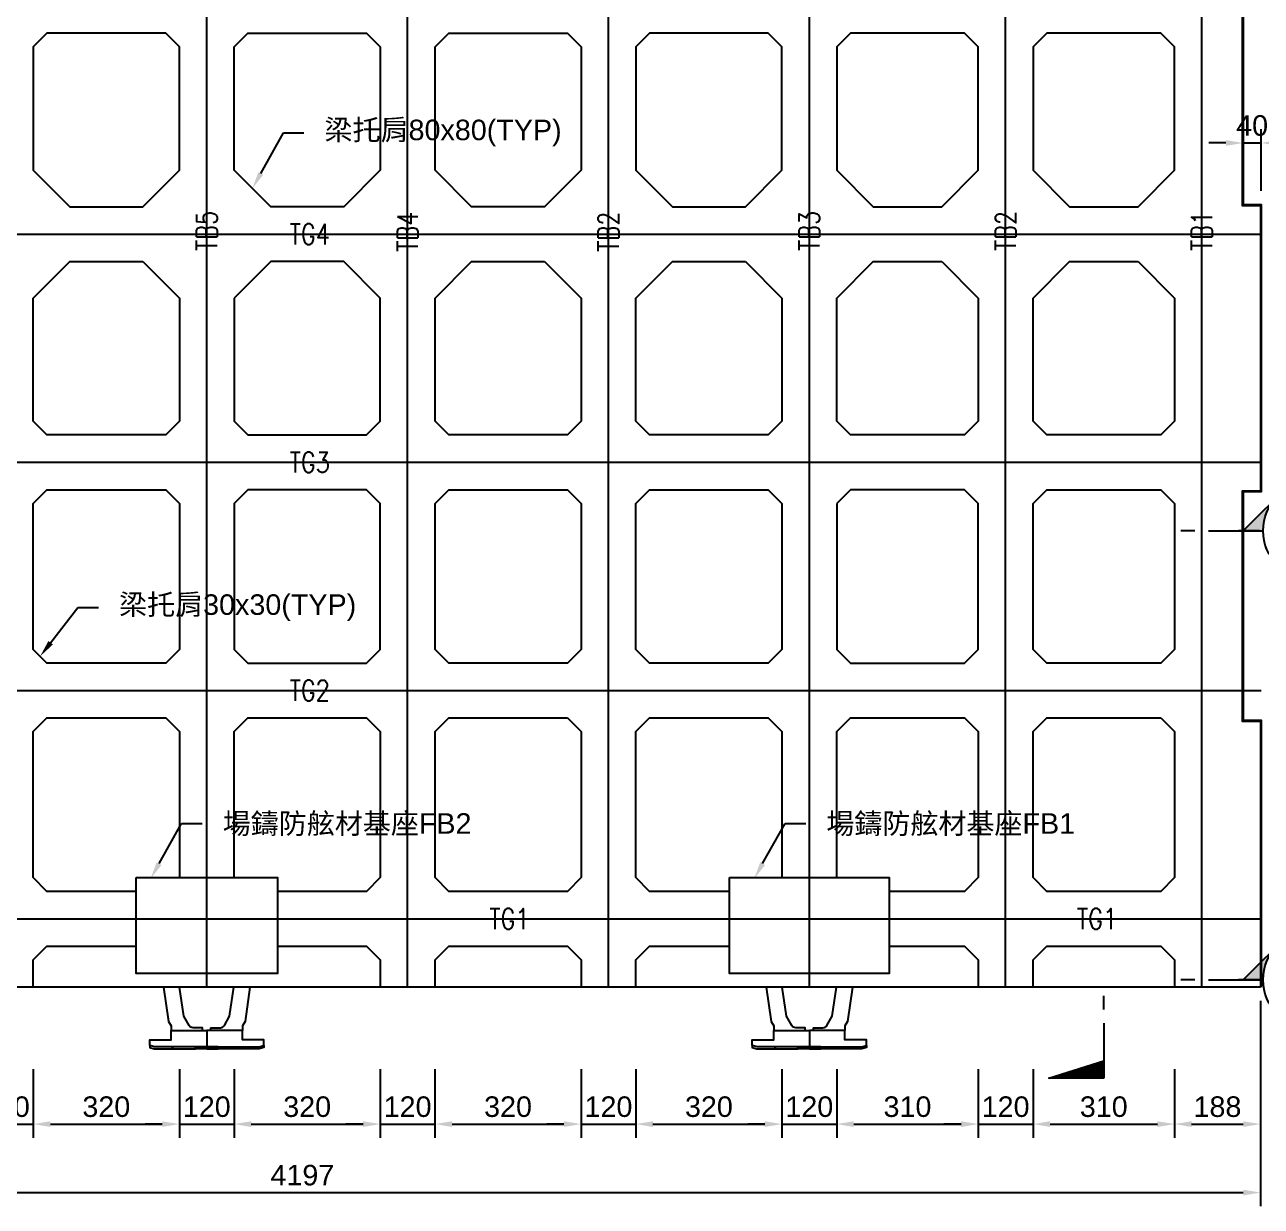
# Model space of a CAD drawing. Header units: millimetres. Extents: x 4668 to 40173, y -3560 to 14620.
# Drawn here: x 13183 to 15892, y 9608 to 12197 of the extents above; entities that cross this region are included whole.
import ezdxf
from ezdxf import colors
from ezdxf.entities.mleader import LeaderData, LeaderLine
from ezdxf.enums import TextEntityAlignment as Align
from ezdxf.math import Vec2, Vec3

# ---------------------------------------------------------------- set-up
doc = ezdxf.new("R2010")
doc.units = ezdxf.units.MM
doc.linetypes.add('CENTER', pattern=[50.8, 31.75, -6.35, 6.35, -6.35])
doc.linetypes.add('DASHED', pattern=[19.05, 12.7, -6.35])
doc.layers.get('0').transparency = 0.5
for name, color, linetype in [('DIM_03', 1, 'Continuous'), ('HB_DIM', 1, 'Continuous'), ('場鑄梁', 4, 'Continuous'), ('場鑄梁_TXT', 2, 'Continuous'), ('場鑄梁_虛線', 4, 'Continuous'), ('底圖', 7, 'Continuous'), ('防舷材', 7, 'Continuous')]:
    doc.layers.add(name, color=color, linetype=linetype)
doc.layers.add('HB_0', color=7, linetype='Continuous', transparency=0.5)
doc.styles.get("Standard").update_dxf_attribs({"font": 'arial.ttf'})
doc.styles.add('結構平面-V3$0$STANDARD', font='ROMANS', dxfattribs={"width": 0.8, "bigfont": 'LCHINA.shx'})
doc.dimstyles.new('150cm', dxfattribs={"dimscale": 15, "dimtxt": 3, "dimasz": 2.5, "dimexe": 2, "dimexo": 2, "dimgap": 1, "dimtad": 1, "dimdsep": 46, "dimtxsty": 'Standard', "dimcen": 0, "dimclrt": 2, "dimadec": 0, "dimazin": 0, "dimtfac": 1, "dimtix": 1, "dimtmove": 2, "dimatfit": 3, "dimfxl": 1, "dimtolj": 1, "dimtzin": 0, "dimarcsym": 0})

# ---------------------------------------------------------------- blocks, each defined once
blk = doc.blocks.new('*D607')
at = {"layer": 'Defpoints', "color": 0}
for p in [(15889.8, 10088.2), (15701.8, 9938.2), (15889.8, 9788.2)]:
    blk.add_point(p, dxfattribs=at)
at = {"layer": 'HB_DIM', "color": 0, "lineweight": -2}
for p, q in [((15889.8, 10058.2), (15889.8, 9758.2)), ((15701.8, 9908.2), (15701.8, 9758.2)), ((15739.3, 9788.2), (15852.3, 9788.2))]:
    blk.add_line(p, q, dxfattribs=at)
at = {"layer": 'HB_DIM', "color": 0}
for points in [[(15739.3, 9794.4), (15739.3, 9781.9), (15701.8, 9788.2)], [(15852.3, 9781.9), (15852.3, 9794.4), (15889.8, 9788.2)]]:
    blk.add_solid(points, dxfattribs=at)
at = {"layer": 'HB_DIM', "color": 2, "insert": (15795.8, 9826.1), "char_height": 45, "attachment_point": 5}
blk.add_mtext('\\A1;188', dxfattribs=at)
blk = doc.blocks.new('*D608')
at = {"layer": 'Defpoints', "color": 0}
for p in [(11692.8, 10088.2), (15889.8, 10088.2), (15889.8, 9638.2)]:
    blk.add_point(p, dxfattribs=at)
at = {"layer": 'HB_DIM', "color": 0, "lineweight": -2}
for p, q in [((11692.8, 10058.2), (11692.8, 9608.2)), ((15889.8, 10058.2), (15889.8, 9608.2)), ((11730.3, 9638.2), (15852.3, 9638.2))]:
    blk.add_line(p, q, dxfattribs=at)
at = {"layer": 'HB_DIM', "color": 0}
for points in [[(11730.3, 9644.4), (11730.3, 9631.9), (11692.8, 9638.2)], [(15852.3, 9631.9), (15852.3, 9644.4), (15889.8, 9638.2)]]:
    blk.add_solid(points, dxfattribs=at)
at = {"layer": 'HB_DIM', "color": 2, "insert": (13791.3, 9676.1), "char_height": 45, "attachment_point": 5}
blk.add_mtext('\\A1;4197', dxfattribs=at)
blk = doc.blocks.new('*D611')
at = {"layer": 'Defpoints', "color": 0}
for p in [(13081.8, 9938.2), (13201.8, 9938.2), (13201.8, 9788.2)]:
    blk.add_point(p, dxfattribs=at)
at = {"layer": 'HB_DIM', "color": 0, "lineweight": -2}
for p, q in [((13081.8, 9908.2), (13081.8, 9758.2)), ((13201.8, 9908.2), (13201.8, 9758.2)), ((13044.3, 9788.2), (13006.8, 9788.2)), ((13081.8, 9788.2), (13201.8, 9788.2)), ((13239.3, 9788.2), (13276.8, 9788.2))]:
    blk.add_line(p, q, dxfattribs=at)
at = {"layer": 'HB_DIM', "color": 0}
for points in [[(13044.3, 9781.9), (13044.3, 9794.4), (13081.8, 9788.2)], [(13239.3, 9794.4), (13239.3, 9781.9), (13201.8, 9788.2)]]:
    blk.add_solid(points, dxfattribs=at)
at = {"layer": 'HB_DIM', "color": 2, "insert": (13141.8, 9826.1), "char_height": 45, "attachment_point": 5}
blk.add_mtext('\\A1;120', dxfattribs=at)
blk = doc.blocks.new('*D612')
at = {"layer": 'Defpoints', "color": 0}
for p in [(13201.8, 9938.2), (13521.8, 9938.2), (13521.8, 9788.2)]:
    blk.add_point(p, dxfattribs=at)
at = {"layer": 'HB_DIM', "color": 0, "lineweight": -2}
for p, q in [((13201.8, 9908.2), (13201.8, 9758.2)), ((13521.8, 9908.2), (13521.8, 9758.2)), ((13239.3, 9788.2), (13484.3, 9788.2))]:
    blk.add_line(p, q, dxfattribs=at)
at = {"layer": 'HB_DIM', "color": 0}
for points in [[(13239.3, 9794.4), (13239.3, 9781.9), (13201.8, 9788.2)], [(13484.3, 9781.9), (13484.3, 9794.4), (13521.8, 9788.2)]]:
    blk.add_solid(points, dxfattribs=at)
at = {"layer": 'HB_DIM', "color": 2, "insert": (13361.8, 9826.1), "char_height": 45, "attachment_point": 5}
blk.add_mtext('\\A1;320', dxfattribs=at)
blk = doc.blocks.new('*D613')
at = {"layer": 'Defpoints', "color": 0}
for p in [(13521.8, 9938.2), (13641.8, 9938.2), (13641.8, 9788.2)]:
    blk.add_point(p, dxfattribs=at)
at = {"layer": 'HB_DIM', "color": 0, "lineweight": -2}
for p, q in [((13521.8, 9908.2), (13521.8, 9758.2)), ((13641.8, 9908.2), (13641.8, 9758.2)), ((13484.3, 9788.2), (13446.8, 9788.2)), ((13521.8, 9788.2), (13641.8, 9788.2)), ((13679.3, 9788.2), (13716.8, 9788.2))]:
    blk.add_line(p, q, dxfattribs=at)
at = {"layer": 'HB_DIM', "color": 0}
for points in [[(13484.3, 9781.9), (13484.3, 9794.4), (13521.8, 9788.2)], [(13679.3, 9794.4), (13679.3, 9781.9), (13641.8, 9788.2)]]:
    blk.add_solid(points, dxfattribs=at)
at = {"layer": 'HB_DIM', "color": 2, "insert": (13581.8, 9826.1), "char_height": 45, "attachment_point": 5}
blk.add_mtext('\\A1;120', dxfattribs=at)
blk = doc.blocks.new('*D614')
at = {"layer": 'Defpoints', "color": 0}
for p in [(13641.8, 9938.2), (13961.8, 9938.2), (13961.8, 9788.2)]:
    blk.add_point(p, dxfattribs=at)
at = {"layer": 'HB_DIM', "color": 0, "lineweight": -2}
for p, q in [((13641.8, 9908.2), (13641.8, 9758.2)), ((13961.8, 9908.2), (13961.8, 9758.2)), ((13679.3, 9788.2), (13924.3, 9788.2))]:
    blk.add_line(p, q, dxfattribs=at)
at = {"layer": 'HB_DIM', "color": 0}
for points in [[(13679.3, 9794.4), (13679.3, 9781.9), (13641.8, 9788.2)], [(13924.3, 9781.9), (13924.3, 9794.4), (13961.8, 9788.2)]]:
    blk.add_solid(points, dxfattribs=at)
at = {"layer": 'HB_DIM', "color": 2, "insert": (13801.8, 9826.1), "char_height": 45, "attachment_point": 5}
blk.add_mtext('\\A1;320', dxfattribs=at)
blk = doc.blocks.new('*D615')
at = {"layer": 'Defpoints', "color": 0}
for p in [(13961.8, 9938.2), (14081.8, 9938.2), (14081.8, 9788.2)]:
    blk.add_point(p, dxfattribs=at)
at = {"layer": 'HB_DIM', "color": 0, "lineweight": -2}
for p, q in [((13961.8, 9908.2), (13961.8, 9758.2)), ((14081.8, 9908.2), (14081.8, 9758.2)), ((13924.3, 9788.2), (13886.8, 9788.2)), ((13961.8, 9788.2), (14081.8, 9788.2)), ((14119.3, 9788.2), (14156.8, 9788.2))]:
    blk.add_line(p, q, dxfattribs=at)
at = {"layer": 'HB_DIM', "color": 0}
for points in [[(13924.3, 9781.9), (13924.3, 9794.4), (13961.8, 9788.2)], [(14119.3, 9794.4), (14119.3, 9781.9), (14081.8, 9788.2)]]:
    blk.add_solid(points, dxfattribs=at)
at = {"layer": 'HB_DIM', "color": 2, "insert": (14021.8, 9826.1), "char_height": 45, "attachment_point": 5}
blk.add_mtext('\\A1;120', dxfattribs=at)
blk = doc.blocks.new('*D616')
at = {"layer": 'Defpoints', "color": 0}
for p in [(14081.8, 9938.2), (14401.8, 9938.2), (14401.8, 9788.2)]:
    blk.add_point(p, dxfattribs=at)
at = {"layer": 'HB_DIM', "color": 0, "lineweight": -2}
for p, q in [((14081.8, 9908.2), (14081.8, 9758.2)), ((14401.8, 9908.2), (14401.8, 9758.2)), ((14119.3, 9788.2), (14364.3, 9788.2))]:
    blk.add_line(p, q, dxfattribs=at)
at = {"layer": 'HB_DIM', "color": 0}
for points in [[(14119.3, 9794.4), (14119.3, 9781.9), (14081.8, 9788.2)], [(14364.3, 9781.9), (14364.3, 9794.4), (14401.8, 9788.2)]]:
    blk.add_solid(points, dxfattribs=at)
at = {"layer": 'HB_DIM', "color": 2, "insert": (14241.8, 9826.1), "char_height": 45, "attachment_point": 5}
blk.add_mtext('\\A1;320', dxfattribs=at)
blk = doc.blocks.new('*D617')
at = {"layer": 'Defpoints', "color": 0}
for p in [(14401.8, 9938.2), (14521.8, 9938.2), (14521.8, 9788.2)]:
    blk.add_point(p, dxfattribs=at)
at = {"layer": 'HB_DIM', "color": 0, "lineweight": -2}
for p, q in [((14401.8, 9908.2), (14401.8, 9758.2)), ((14521.8, 9908.2), (14521.8, 9758.2)), ((14364.3, 9788.2), (14326.8, 9788.2)), ((14401.8, 9788.2), (14521.8, 9788.2)), ((14559.3, 9788.2), (14596.8, 9788.2))]:
    blk.add_line(p, q, dxfattribs=at)
at = {"layer": 'HB_DIM', "color": 0}
for points in [[(14364.3, 9781.9), (14364.3, 9794.4), (14401.8, 9788.2)], [(14559.3, 9794.4), (14559.3, 9781.9), (14521.8, 9788.2)]]:
    blk.add_solid(points, dxfattribs=at)
at = {"layer": 'HB_DIM', "color": 2, "insert": (14461.8, 9826.1), "char_height": 45, "attachment_point": 5}
blk.add_mtext('\\A1;120', dxfattribs=at)
blk = doc.blocks.new('*D618')
at = {"layer": 'Defpoints', "color": 0}
for p in [(14521.8, 9938.2), (14841.8, 9938.2), (14841.8, 9788.2)]:
    blk.add_point(p, dxfattribs=at)
at = {"layer": 'HB_DIM', "color": 0, "lineweight": -2}
for p, q in [((14521.8, 9908.2), (14521.8, 9758.2)), ((14841.8, 9908.2), (14841.8, 9758.2)), ((14559.3, 9788.2), (14804.3, 9788.2))]:
    blk.add_line(p, q, dxfattribs=at)
at = {"layer": 'HB_DIM', "color": 0}
for points in [[(14559.3, 9794.4), (14559.3, 9781.9), (14521.8, 9788.2)], [(14804.3, 9781.9), (14804.3, 9794.4), (14841.8, 9788.2)]]:
    blk.add_solid(points, dxfattribs=at)
at = {"layer": 'HB_DIM', "color": 2, "insert": (14681.8, 9826.1), "char_height": 45, "attachment_point": 5}
blk.add_mtext('\\A1;320', dxfattribs=at)
blk = doc.blocks.new('*D619')
at = {"layer": 'Defpoints', "color": 0}
for p in [(14841.8, 9938.2), (14961.8, 9938.2), (14961.8, 9788.2)]:
    blk.add_point(p, dxfattribs=at)
at = {"layer": 'HB_DIM', "color": 0, "lineweight": -2}
for p, q in [((14841.8, 9908.2), (14841.8, 9758.2)), ((14961.8, 9908.2), (14961.8, 9758.2)), ((14804.3, 9788.2), (14766.8, 9788.2)), ((14841.8, 9788.2), (14961.8, 9788.2)), ((14999.3, 9788.2), (15036.8, 9788.2))]:
    blk.add_line(p, q, dxfattribs=at)
at = {"layer": 'HB_DIM', "color": 0}
for points in [[(14804.3, 9781.9), (14804.3, 9794.4), (14841.8, 9788.2)], [(14999.3, 9794.4), (14999.3, 9781.9), (14961.8, 9788.2)]]:
    blk.add_solid(points, dxfattribs=at)
at = {"layer": 'HB_DIM', "color": 2, "insert": (14901.8, 9826.1), "char_height": 45, "attachment_point": 5}
blk.add_mtext('\\A1;120', dxfattribs=at)
blk = doc.blocks.new('*D620')
at = {"layer": 'Defpoints', "color": 0}
for p in [(14961.8, 9938.2), (15271.8, 9938.2), (15271.8, 9788.2)]:
    blk.add_point(p, dxfattribs=at)
at = {"layer": 'HB_DIM', "color": 0, "lineweight": -2}
for p, q in [((14961.8, 9908.2), (14961.8, 9758.2)), ((15271.8, 9908.2), (15271.8, 9758.2)), ((14999.3, 9788.2), (15234.3, 9788.2))]:
    blk.add_line(p, q, dxfattribs=at)
at = {"layer": 'HB_DIM', "color": 0}
for points in [[(14999.3, 9794.4), (14999.3, 9781.9), (14961.8, 9788.2)], [(15234.3, 9781.9), (15234.3, 9794.4), (15271.8, 9788.2)]]:
    blk.add_solid(points, dxfattribs=at)
at = {"layer": 'HB_DIM', "color": 2, "insert": (15116.8, 9826.1), "char_height": 45, "attachment_point": 5}
blk.add_mtext('\\A1;310', dxfattribs=at)
blk = doc.blocks.new('*D621')
at = {"layer": 'Defpoints', "color": 0}
for p in [(15271.8, 9938.2), (15391.8, 9938.2), (15391.8, 9788.2)]:
    blk.add_point(p, dxfattribs=at)
at = {"layer": 'HB_DIM', "color": 0, "lineweight": -2}
for p, q in [((15271.8, 9908.2), (15271.8, 9758.2)), ((15391.8, 9908.2), (15391.8, 9758.2)), ((15234.3, 9788.2), (15196.8, 9788.2)), ((15271.8, 9788.2), (15391.8, 9788.2)), ((15429.3, 9788.2), (15466.8, 9788.2))]:
    blk.add_line(p, q, dxfattribs=at)
at = {"layer": 'HB_DIM', "color": 0}
for points in [[(15234.3, 9781.9), (15234.3, 9794.4), (15271.8, 9788.2)], [(15429.3, 9794.4), (15429.3, 9781.9), (15391.8, 9788.2)]]:
    blk.add_solid(points, dxfattribs=at)
at = {"layer": 'HB_DIM', "color": 2, "insert": (15331.8, 9826.1), "char_height": 45, "attachment_point": 5}
blk.add_mtext('\\A1;120', dxfattribs=at)
blk = doc.blocks.new('*D622')
at = {"layer": 'Defpoints', "color": 0}
for p in [(15391.8, 9938.2), (15701.8, 9938.2), (15701.8, 9788.2)]:
    blk.add_point(p, dxfattribs=at)
at = {"layer": 'HB_DIM', "color": 0, "lineweight": -2}
for p, q in [((15391.8, 9908.2), (15391.8, 9758.2)), ((15701.8, 9908.2), (15701.8, 9758.2)), ((15429.3, 9788.2), (15664.3, 9788.2))]:
    blk.add_line(p, q, dxfattribs=at)
at = {"layer": 'HB_DIM', "color": 0}
for points in [[(15429.3, 9794.4), (15429.3, 9781.9), (15391.8, 9788.2)], [(15664.3, 9781.9), (15664.3, 9794.4), (15701.8, 9788.2)]]:
    blk.add_solid(points, dxfattribs=at)
at = {"layer": 'HB_DIM', "color": 2, "insert": (15546.8, 9826.1), "char_height": 45, "attachment_point": 5}
blk.add_mtext('\\A1;310', dxfattribs=at)
blk = doc.blocks.new('*D636')
at = {"layer": 'Defpoints', "color": 0}
for p in [(15891.8, 11937.8), (15851.8, 11803.2), (15891.8, 11803.2)]:
    blk.add_point(p, dxfattribs=at)
at = {"layer": 'HB_DIM', "color": 0, "lineweight": -2}
for p, q in [((15851.8, 11833.2), (15851.8, 11967.8)), ((15891.8, 11833.2), (15891.8, 11967.8)), ((15814.3, 11937.8), (15776.8, 11937.8)), ((15851.8, 11937.8), (15891.8, 11937.8)), ((15929.3, 11937.8), (15966.8, 11937.8))]:
    blk.add_line(p, q, dxfattribs=at)
at = {"layer": 'HB_DIM', "color": 0}
for points in [[(15814.3, 11931.6), (15814.3, 11944.1), (15851.8, 11937.8)], [(15929.3, 11944.1), (15929.3, 11931.6), (15891.8, 11937.8)]]:
    blk.add_solid(points, dxfattribs=at)
at = {"layer": 'HB_DIM', "color": 2, "insert": (15871.8, 11975.8), "char_height": 45, "attachment_point": 5}
blk.add_mtext('\\A1;40', dxfattribs=at)
blk = doc.blocks.new('HP1250-flat-1')
at = {"color": 7, "linetype": 'Continuous'}
for points in [[(-0.947, 1.35), (-0.838, 0.601), (-0.78, 0.5), (-0.78, 0.4)], [(0.947, 1.35), (0.838, 0.601), (0.78, 0.5), (0.78, 0.4)]]:
    blk.add_lwpolyline(points, dxfattribs=at)
for points in [[(-0.09, 0.4), (-0.09, 0.457, 0.414214), (-0.095, 0.462), (-0.298, 0.462, -0.272631), (-0.385, 0.512), (-0.5, 0.715), (-0.594, 1.35)], [(0.09, 0.4), (0.09, 0.457, -0.414214), (0.095, 0.462), (0.298, 0.462, 0.272631), (0.385, 0.512), (0.5, 0.715), (0.594, 1.35)]]:
    blk.add_lwpolyline(points, format="xyb", dxfattribs=at)
for points in [[(0, 0.4), (0, 0.04), (-1.144, 0.04), (-1.25, 0.072), (-1.25, 0.2), (-0.78, 0.2), (-0.78, 0.4)], [(0, 0.4), (0, 0.04), (1.144, 0.04), (1.25, 0.072), (1.25, 0.2), (0.78, 0.2), (0.78, 0.4)], [(-1.15, 0), (-0.75, 0), (-0.75, 0.04), (-1.144, 0.04), (-1.25, 0.072), (-1.25, 0.03)], [(-0.75, 0.04), (-0.75, 0), (-0.25, 0), (-0.25, 0.04)], [(0, 0.04), (0, 0), (-0.25, 0), (-0.25, 0.04)], [(0, 0.04), (0, 0), (0.25, 0), (0.25, 0.04)], [(0.75, 0.04), (0.75, 0), (0.25, 0), (0.25, 0.04)], [(1.15, 0), (0.75, 0), (0.75, 0.04), (1.144, 0.04), (1.25, 0.072), (1.25, 0.03)]]:
    blk.add_lwpolyline(points, close=True, dxfattribs=at)
blk = doc.blocks.new('*X499')
at = {"color": 0, "linetype": 'Continuous'}
for p, q in [((82.71, 269.21), (84.43, 270.93)), ((82.89, 269.21), (84.69, 271.01)), ((83.06, 269.21), (84.94, 271.09)), ((83.24, 269.21), (85.2, 271.17)), ((83.42, 269.21), (85.46, 271.25)), ((83.59, 269.21), (85.71, 271.33)), ((83.77, 269.21), (85.97, 271.41)), ((83.95, 269.21), (86.23, 271.49)), ((84.12, 269.21), (86.49, 271.57)), ((84.3, 269.21), (86.74, 271.65)), ((84.48, 269.21), (86.93, 271.66)), ((84.65, 269.21), (86.93, 271.48)), ((84.83, 269.21), (86.93, 271.31)), ((85.01, 269.21), (86.93, 271.13)), ((85.19, 269.21), (86.93, 270.95)), ((79, 269.21), (79.03, 269.24)), ((79.17, 269.21), (79.29, 269.32)), ((79.35, 269.21), (79.54, 269.4)), ((79.53, 269.21), (79.8, 269.48)), ((79.71, 269.21), (80.06, 269.56)), ((79.88, 269.21), (80.31, 269.64)), ((80.06, 269.21), (80.57, 269.72)), ((80.24, 269.21), (80.83, 269.8)), ((80.41, 269.21), (81.09, 269.88)), ((80.59, 269.21), (81.34, 269.96)), ((80.77, 269.21), (81.6, 270.04)), ((80.94, 269.21), (81.86, 270.12)), ((81.12, 269.21), (82.11, 270.2)), ((81.3, 269.21), (82.37, 270.29)), ((81.47, 269.21), (82.63, 270.37)), ((81.65, 269.21), (82.89, 270.45)), ((81.83, 269.21), (83.14, 270.53)), ((82, 269.21), (83.4, 270.61)), ((82.18, 269.21), (83.66, 270.69)), ((82.36, 269.21), (83.91, 270.77)), ((82.53, 269.21), (84.17, 270.85)), ((85.36, 269.21), (86.93, 270.78)), ((85.54, 269.21), (86.93, 270.6)), ((85.72, 269.21), (86.93, 270.42)), ((85.89, 269.21), (86.93, 270.25)), ((86.07, 269.21), (86.93, 270.07)), ((86.25, 269.21), (86.93, 269.89)), ((86.42, 269.21), (86.93, 269.72)), ((86.6, 269.21), (86.93, 269.54)), ((86.78, 269.21), (86.93, 269.36))]:
    blk.add_line(p, q, dxfattribs=at)
blk = doc.blocks.new('SEND-n')
at = {"color": 3}
for p, q in [((8, 0), (0, 0)), ((10, 0), (12, 0))]:
    blk.add_line(p, q, dxfattribs=at)
at = {"color": 2, "linetype": 'Continuous'}
blk.add_lwpolyline([(0, 0), (0, 8), (2.5, 0)], close=True, dxfattribs=at)
at = {"color": 2, "linetype": 'Continuous', "rotation": 270}
blk.add_blockref('*X499', (-269.21, 86.93), dxfattribs=at)
blk = doc.blocks.new('SEC2U0-n')
at = {"color": 2, "linetype": 'Continuous'}
for p, q in [((-9.9, 0), (0, 9.9)), ((0, 9.9), (9.9, 0)), ((-7.51, 0), (-10.62, 0))]:
    blk.add_line(p, q, dxfattribs=at)
at = {"color": 3}
for p, q in [((-17, 0), (-19, 0)), ((-15, 0), (-7, 0))]:
    blk.add_line(p, q, dxfattribs=at)
at = {"color": 2, "linetype": 'Continuous'}
blk.add_circle((0, 0), 7, dxfattribs=at)
for points in [[(0, 9.9), (-3.5, 6.06), (-4.95, 4.95), (-4.26, 5.55)], [(0, 9.9), (-1.81, 6.76), (-3.5, 6.06), (-1.81, 6.76)], [(0, 9.9), (0, 7), (-1.81, 6.76), (-0.91, 6.94)], [(0, 9.9), (3.5, 6.06), (4.95, 4.95), (4.26, 5.55)], [(0, 9.9), (1.81, 6.76), (3.5, 6.06), (1.81, 6.76)], [(0, 9.9), (0, 7), (1.81, 6.76), (0.91, 6.94)], [(-9.9, 0), (-6.06, 3.5), (-4.95, 4.95), (-5.55, 4.26)], [(9.9, 0), (6.06, 3.5), (4.95, 4.95), (5.55, 4.26)], [(-9.9, 0), (-6.76, 1.81), (-6.06, 3.5), (-6.76, 1.81)], [(-9.9, 0), (-7, 0), (-6.76, 1.81), (-6.94, 0.91)], [(9.9, 0), (6.76, 1.81), (6.06, 3.5), (6.76, 1.81)], [(9.9, 0), (7, 0), (6.76, 1.81), (6.94, 0.91)]]:
    blk.add_solid(points, dxfattribs=at)

msp = doc.modelspace()

# ---------------------------------------------------------------- linework, layer by layer
at = {"layer": '場鑄梁'}
for points in [[(13281.83, 11798.16), (13441.83, 11798.16), (13521.83, 11878.16), (13521.83, 12148.16), (13491.83, 12178.16), (13231.83, 12178.16), (13201.83, 12148.16), (13201.83, 11878.16)], [(13641.83, 11878.16), (13641.83, 12148.16), (13671.83, 12178.16), (13931.83, 12178.16), (13961.83, 12148.16), (13961.83, 11878.16), (13881.83, 11798.16), (13721.83, 11798.16)], [(14081.83, 11878.16), (14081.83, 12148.16), (14111.83, 12178.16), (14371.83, 12178.16), (14401.83, 12148.16), (14401.83, 11878.16), (14321.83, 11798.16), (14161.83, 11798.16)], [(14601.83, 11798.16), (14761.83, 11798.16), (14841.83, 11878.16), (14841.83, 12148.16), (14811.83, 12178.16), (14551.83, 12178.16), (14521.83, 12148.16), (14521.83, 11878.16)], [(15041.83, 11798.16), (15191.83, 11798.16), (15271.83, 11878.16), (15271.83, 12148.16), (15241.83, 12178.16), (14991.83, 12178.16), (14961.83, 12148.16), (14961.83, 11878.16)], [(15471.83, 11798.16), (15621.83, 11798.16), (15701.83, 11878.16), (15701.83, 12148.16), (15671.83, 12178.16), (15421.83, 12178.16), (15391.83, 12148.16), (15391.83, 11878.16)], [(13641.83, 11598.16), (13641.83, 11328.16), (13671.83, 11298.16), (13931.83, 11298.16), (13961.83, 11328.16), (13961.83, 11598.16), (13881.83, 11678.16), (13721.83, 11678.16)], [(13521.83, 11148.16), (13521.83, 10828.16), (13491.83, 10798.16), (13231.83, 10798.16), (13201.83, 10828.16), (13201.83, 11148.16), (13231.83, 11178.16), (13491.83, 11178.16)], [(13931.83, 11178.16), (13671.83, 11178.16), (13641.83, 11148.16), (13641.83, 10828.16), (13671.83, 10798.16), (13931.83, 10798.16), (13961.83, 10828.16), (13961.83, 11148.16)], [(14401.83, 11148.16), (14401.83, 10828.16), (14371.83, 10798.16), (14111.83, 10798.16), (14081.83, 10828.16), (14081.83, 11148.16), (14111.83, 11178.16), (14371.83, 11178.16)], [(14841.83, 11148.16), (14841.83, 10828.16), (14811.83, 10798.16), (14551.83, 10798.16), (14521.83, 10828.16), (14521.83, 11148.16), (14551.83, 11178.16), (14811.83, 11178.16)], [(14961.83, 11148.16), (14961.83, 10828.16), (14991.83, 10798.16), (15241.83, 10798.16), (15271.83, 10828.16), (15271.83, 11148.16), (15241.83, 11178.16), (14991.83, 11178.16)], [(15701.83, 11148.16), (15701.83, 10828.16), (15671.83, 10798.16), (15421.83, 10798.16), (15391.83, 10828.16), (15391.83, 11148.16), (15421.83, 11178.16), (15671.83, 11178.16)], [(13426.83, 10328.16), (13736.83, 10328.16), (13736.83, 10118.16), (13426.83, 10118.16)], [(14726.83, 10328.16), (15076.83, 10328.16), (15076.83, 10118.16), (14726.83, 10118.16)]]:
    msp.add_lwpolyline(points, close=True, dxfattribs=at)
for points in [[(13441.83, 11678.16), (13521.83, 11598.16), (13521.83, 11328.16), (13491.83, 11298.16), (13231.83, 11298.16), (13201.83, 11328.16), (13201.83, 11598.16), (13281.83, 11678.16), (13441.83, 11678.16)], [(14321.83, 11678.16), (14401.83, 11598.16), (14401.83, 11328.16), (14371.83, 11298.16), (14111.83, 11298.16), (14081.83, 11328.16), (14081.83, 11598.16), (14161.83, 11678.16), (14321.83, 11678.16)], [(14761.83, 11678.16), (14841.83, 11598.16), (14841.83, 11328.16), (14811.83, 11298.16), (14551.83, 11298.16), (14521.83, 11328.16), (14521.83, 11598.16), (14601.83, 11678.16), (14761.83, 11678.16)], [(15191.83, 11678.16), (15271.83, 11598.16), (15271.83, 11328.16), (15241.83, 11298.16), (14991.83, 11298.16), (14961.83, 11328.16), (14961.83, 11598.16), (15041.83, 11678.16), (15191.83, 11678.16)], [(15621.83, 11678.16), (15701.83, 11598.16), (15701.83, 11328.16), (15671.83, 11298.16), (15421.83, 11298.16), (15391.83, 11328.16), (15391.83, 11598.16), (15471.83, 11678.16), (15621.83, 11678.16)], [(13426.83, 10298.16), (13231.83, 10298.16), (13201.83, 10328.16), (13201.83, 10648.16), (13231.83, 10678.16), (13491.83, 10678.16), (13521.83, 10648.16), (13521.83, 10328.16)], [(13641.83, 10328.16), (13641.83, 10648.16), (13671.83, 10678.16), (13931.83, 10678.16), (13961.83, 10648.16), (13961.83, 10328.16), (13931.83, 10298.16), (13736.83, 10298.16)], [(14371.83, 10678.16), (14401.83, 10648.16), (14401.83, 10328.16), (14371.83, 10298.16), (14111.83, 10298.16), (14081.83, 10328.16), (14081.83, 10648.16), (14111.83, 10678.16), (14371.83, 10678.16)], [(14726.83, 10298.16), (14551.83, 10298.16), (14521.83, 10328.16), (14521.83, 10648.16), (14551.83, 10678.16), (14811.83, 10678.16), (14841.83, 10648.16), (14841.83, 10328.16)], [(14961.83, 10328.16), (14961.83, 10648.16), (14991.83, 10678.16), (15241.83, 10678.16), (15271.83, 10648.16), (15271.83, 10328.16), (15241.83, 10298.16), (15076.83, 10298.16)], [(15671.83, 10678.16), (15701.83, 10648.16), (15701.83, 10328.16), (15671.83, 10298.16), (15421.83, 10298.16), (15391.83, 10328.16), (15391.83, 10648.16), (15421.83, 10678.16), (15671.83, 10678.16)], [(13201.83, 10088.16), (13201.83, 10148.16), (13231.83, 10178.16), (13426.83, 10178.16)], [(13736.83, 10178.16), (13931.83, 10178.16), (13961.83, 10148.16), (13961.83, 10088.16)], [(14081.83, 10088.16), (14081.83, 10148.16), (14111.83, 10178.16), (14371.83, 10178.16), (14401.83, 10148.16), (14401.83, 10088.16)], [(14521.83, 10088.16), (14521.83, 10148.16), (14551.83, 10178.16), (14726.83, 10178.16)], [(15076.83, 10178.16), (15241.83, 10178.16), (15271.83, 10148.16), (15271.83, 10088.16)], [(15391.83, 10088.16), (15391.83, 10148.16), (15421.83, 10178.16), (15671.83, 10178.16), (15701.83, 10148.16), (15701.83, 10088.16)]]:
    msp.add_lwpolyline(points, dxfattribs=at)
at = {"layer": '場鑄梁_虛線', "linetype": 'DASHED', "ltscale": 50}
for points in [[(13281.83, 11798.16), (13441.83, 11798.16), (13521.83, 11878.16), (13521.83, 12148.16), (13491.83, 12178.16), (13231.83, 12178.16), (13201.83, 12148.16), (13201.83, 11878.16)], [(13641.83, 11878.16), (13641.83, 12148.16), (13671.83, 12178.16), (13931.83, 12178.16), (13961.83, 12148.16), (13961.83, 11878.16), (13881.83, 11798.16), (13721.83, 11798.16)], [(14081.83, 11878.16), (14081.83, 12148.16), (14111.83, 12178.16), (14371.83, 12178.16), (14401.83, 12148.16), (14401.83, 11878.16), (14321.83, 11798.16), (14161.83, 11798.16)], [(14601.83, 11798.16), (14761.83, 11798.16), (14841.83, 11878.16), (14841.83, 12148.16), (14811.83, 12178.16), (14551.83, 12178.16), (14521.83, 12148.16), (14521.83, 11878.16)], [(15041.83, 11798.16), (15191.83, 11798.16), (15271.83, 11878.16), (15271.83, 12148.16), (15241.83, 12178.16), (14991.83, 12178.16), (14961.83, 12148.16), (14961.83, 11878.16)], [(15471.83, 11798.16), (15621.83, 11798.16), (15701.83, 11878.16), (15701.83, 12148.16), (15671.83, 12178.16), (15421.83, 12178.16), (15391.83, 12148.16), (15391.83, 11878.16)], [(13641.83, 11598.16), (13641.83, 11328.16), (13671.83, 11298.16), (13931.83, 11298.16), (13961.83, 11328.16), (13961.83, 11598.16), (13881.83, 11678.16), (13721.83, 11678.16)], [(13521.83, 11148.16), (13521.83, 10828.16), (13491.83, 10798.16), (13231.83, 10798.16), (13201.83, 10828.16), (13201.83, 11148.16), (13231.83, 11178.16), (13491.83, 11178.16)], [(13931.83, 11178.16), (13671.83, 11178.16), (13641.83, 11148.16), (13641.83, 10828.16), (13671.83, 10798.16), (13931.83, 10798.16), (13961.83, 10828.16), (13961.83, 11148.16)], [(14401.83, 11148.16), (14401.83, 10828.16), (14371.83, 10798.16), (14111.83, 10798.16), (14081.83, 10828.16), (14081.83, 11148.16), (14111.83, 11178.16), (14371.83, 11178.16)], [(14841.83, 11148.16), (14841.83, 10828.16), (14811.83, 10798.16), (14551.83, 10798.16), (14521.83, 10828.16), (14521.83, 11148.16), (14551.83, 11178.16), (14811.83, 11178.16)], [(14961.83, 11148.16), (14961.83, 10828.16), (14991.83, 10798.16), (15241.83, 10798.16), (15271.83, 10828.16), (15271.83, 11148.16), (15241.83, 11178.16), (14991.83, 11178.16)], [(15701.83, 11148.16), (15701.83, 10828.16), (15671.83, 10798.16), (15421.83, 10798.16), (15391.83, 10828.16), (15391.83, 11148.16), (15421.83, 11178.16), (15671.83, 11178.16)], [(13426.83, 10328.16), (13736.83, 10328.16), (13736.83, 10118.16), (13426.83, 10118.16)], [(14726.83, 10328.16), (15076.83, 10328.16), (15076.83, 10118.16), (14726.83, 10118.16)]]:
    msp.add_lwpolyline(points, close=True, dxfattribs=at)
for points in [[(13441.83, 11678.16), (13521.83, 11598.16), (13521.83, 11328.16), (13491.83, 11298.16), (13231.83, 11298.16), (13201.83, 11328.16), (13201.83, 11598.16), (13281.83, 11678.16), (13441.83, 11678.16)], [(14321.83, 11678.16), (14401.83, 11598.16), (14401.83, 11328.16), (14371.83, 11298.16), (14111.83, 11298.16), (14081.83, 11328.16), (14081.83, 11598.16), (14161.83, 11678.16), (14321.83, 11678.16)], [(14761.83, 11678.16), (14841.83, 11598.16), (14841.83, 11328.16), (14811.83, 11298.16), (14551.83, 11298.16), (14521.83, 11328.16), (14521.83, 11598.16), (14601.83, 11678.16), (14761.83, 11678.16)], [(15191.83, 11678.16), (15271.83, 11598.16), (15271.83, 11328.16), (15241.83, 11298.16), (14991.83, 11298.16), (14961.83, 11328.16), (14961.83, 11598.16), (15041.83, 11678.16), (15191.83, 11678.16)], [(15621.83, 11678.16), (15701.83, 11598.16), (15701.83, 11328.16), (15671.83, 11298.16), (15421.83, 11298.16), (15391.83, 11328.16), (15391.83, 11598.16), (15471.83, 11678.16), (15621.83, 11678.16)], [(13426.83, 10298.16), (13231.83, 10298.16), (13201.83, 10328.16), (13201.83, 10648.16), (13231.83, 10678.16), (13491.83, 10678.16), (13521.83, 10648.16), (13521.83, 10328.16)], [(13641.83, 10328.16), (13641.83, 10648.16), (13671.83, 10678.16), (13931.83, 10678.16), (13961.83, 10648.16), (13961.83, 10328.16), (13931.83, 10298.16), (13736.83, 10298.16)], [(14371.83, 10678.16), (14401.83, 10648.16), (14401.83, 10328.16), (14371.83, 10298.16), (14111.83, 10298.16), (14081.83, 10328.16), (14081.83, 10648.16), (14111.83, 10678.16), (14371.83, 10678.16)], [(14726.83, 10298.16), (14551.83, 10298.16), (14521.83, 10328.16), (14521.83, 10648.16), (14551.83, 10678.16), (14811.83, 10678.16), (14841.83, 10648.16), (14841.83, 10328.16)], [(14961.83, 10328.16), (14961.83, 10648.16), (14991.83, 10678.16), (15241.83, 10678.16), (15271.83, 10648.16), (15271.83, 10328.16), (15241.83, 10298.16), (15076.83, 10298.16)], [(15671.83, 10678.16), (15701.83, 10648.16), (15701.83, 10328.16), (15671.83, 10298.16), (15421.83, 10298.16), (15391.83, 10328.16), (15391.83, 10648.16), (15421.83, 10678.16), (15671.83, 10678.16)], [(13201.83, 10088.16), (13201.83, 10148.16), (13231.83, 10178.16), (13426.83, 10178.16)], [(13736.83, 10178.16), (13931.83, 10178.16), (13961.83, 10148.16), (13961.83, 10088.16)], [(14081.83, 10088.16), (14081.83, 10148.16), (14111.83, 10178.16), (14371.83, 10178.16), (14401.83, 10148.16), (14401.83, 10088.16)], [(14521.83, 10088.16), (14521.83, 10148.16), (14551.83, 10178.16), (14726.83, 10178.16)], [(15076.83, 10178.16), (15241.83, 10178.16), (15271.83, 10148.16), (15271.83, 10088.16)], [(15391.83, 10088.16), (15391.83, 10148.16), (15421.83, 10178.16), (15671.83, 10178.16), (15701.83, 10148.16), (15701.83, 10088.16)]]:
    msp.add_lwpolyline(points, dxfattribs=at)
at = {"layer": '底圖', "color": 252, "linetype": 'CENTER', "ltscale": 150}
for p, q in [((13581.83, 10088.16), (13581.83, 13068.16)), ((14021.83, 10088.16), (14021.83, 13068.16)), ((14461.83, 10088.16), (14461.83, 13068.16)), ((14901.83, 10088.16), (14901.83, 13068.16)), ((15331.83, 10088.16), (15331.83, 13068.16)), ((15761.83, 10088.16), (15761.83, 13068.16)), ((11692.83, 11738.16), (15891.83, 11738.16)), ((11692.83, 11238.16), (15891.83, 11238.16)), ((11692.83, 10738.16), (15891.83, 10738.16)), ((11692.83, 10238.16), (15891.83, 10238.16))]:
    msp.add_line(p, q, dxfattribs=at)
at = {"layer": '底圖', "color": 4, "linetype": 'Continuous'}
msp.add_lwpolyline([(15889.83, 10088.16), (11692.83, 10088.16), (11692.83, 13068.16), (15889.83, 13068.16), (15889.83, 12305.16), (15849.83, 12305.16), (15849.83, 11801.16), (15889.83, 11801.16), (15889.83, 11175.16), (15849.83, 11175.16), (15849.83, 10671.16), (15889.83, 10671.16)], close=True, dxfattribs=at)
at = {"layer": '底圖'}
msp.add_lwpolyline([(15891.83, 13067.958), (15891.83, 12303.16), (15851.83, 12303.16), (15851.83, 11803.16), (15891.83, 11803.16), (15891.83, 11173.16), (15851.83, 11173.16), (15851.83, 10673.16), (15891.83, 10673.16), (15891.83, 10088.16)], dxfattribs=at)

# ---------------------------------------------------------------- block references
at = {"layer": 'DIM_03', "xscale": 14.99999999999999, "yscale": 14.99999999999999, "zscale": 14.99999999999999, "rotation": 8.610337444451461e-07}
for p in [(16000.947, 11088.16), (16000.947, 10104.265)]:
    msp.add_blockref('SEC2U0-n', p, dxfattribs=at)
at = {"layer": 'DIM_03', "linetype": 'Continuous', "xscale": 14.99999999999999, "yscale": 14.99999999999999, "zscale": 14.99999999999999, "rotation": 90.00000086094916}
msp.add_blockref('SEND-n', (15546.83, 9888.996), dxfattribs=at)
at = {"layer": '防舷材', "xscale": 100, "yscale": 100, "zscale": 100}
for p in [(13581.83, 9953.16), (14901.83, 9953.16)]:
    msp.add_blockref('HP1250-flat-1', p, dxfattribs=at)

# ---------------------------------------------------------------- texts
at = {"layer": '場鑄梁_TXT', "color": 2, "style": '結構平面-V3$0$STANDARD', "width": 0.8}
for s, rotation, p in [('TB5', 90, (13581.83, 11745.088)), ('TB4', 90, (14021.833, 11743.409)), ('TB3', 90, (14901.83, 11745.088)), ('TB2', 90, (15331.83, 11745.088)), ('TG4', 0, (13807.432, 11738.16)), ('TB2', 90, (14461.833, 11743.409)), ('TB1', 90, (15761.83, 11745.088)), ('TG3', 0, (13807.432, 11238.16)), ('TG2', 0, (13807.432, 10738.16)), ('TG1', 0, (14244.784, 10238.16)), ('TG1', 0, (15531.963, 10238.16))]:
    msp.add_text(s, height=45, rotation=rotation, dxfattribs=at).set_placement(p, align=Align.MIDDLE)

# ---------------------------------------------------------------- dimensions: what is measured, and where the dimension line sits
at = {"layer": 'HB_DIM'}
for base, p1, p2, picture, middle in [((15891.83, 11937.822), (15851.83, 11803.16), (15891.83, 11803.16), '*D636', (15871.83, 11975.795)), ((15889.83, 9638.16), (11692.83, 10088.16), (15889.83, 10088.16), '*D608', (13791.33, 9676.132)), ((15889.83, 9788.16), (15701.83, 9938.16), (15889.83, 10088.16), '*D607', (15795.83, 9826.132)), ((13201.83, 9788.16), (13081.83, 9938.16), (13201.83, 9938.16), '*D611', (13141.83, 9826.132)), ((13521.83, 9788.16), (13201.83, 9938.16), (13521.83, 9938.16), '*D612', (13361.83, 9826.132)), ((13641.83, 9788.16), (13521.83, 9938.16), (13641.83, 9938.16), '*D613', (13581.83, 9826.132)), ((13961.83, 9788.16), (13641.83, 9938.16), (13961.83, 9938.16), '*D614', (13801.83, 9826.132)), ((14081.83, 9788.16), (13961.83, 9938.16), (14081.83, 9938.16), '*D615', (14021.83, 9826.132)), ((14401.83, 9788.16), (14081.83, 9938.16), (14401.83, 9938.16), '*D616', (14241.83, 9826.132)), ((14521.83, 9788.16), (14401.83, 9938.16), (14521.83, 9938.16), '*D617', (14461.83, 9826.132)), ((14841.83, 9788.16), (14521.83, 9938.16), (14841.83, 9938.16), '*D618', (14681.83, 9826.132)), ((14961.83, 9788.16), (14841.83, 9938.16), (14961.83, 9938.16), '*D619', (14901.83, 9826.132)), ((15271.83, 9788.16), (14961.83, 9938.16), (15271.83, 9938.16), '*D620', (15116.83, 9826.132)), ((15391.83, 9788.16), (15271.83, 9938.16), (15391.83, 9938.16), '*D621', (15331.83, 9826.132)), ((15701.83, 9788.16), (15391.83, 9938.16), (15701.83, 9938.16), '*D622', (15546.83, 9826.132))]:
    dim = msp.add_linear_dim(base=base, p1=p1, p2=p2, dimstyle='150cm', dxfattribs=at)
    dim.commit()
    dim.dimension.update_dxf_attribs({"geometry": picture, "text_midpoint": middle})

# ---------------------------------------------------------------- leaders
at = {"layer": 'HB_0'}
ml = msp.add_multileader_mtext('Standard', dxfattribs=at)
ml.set_content('梁托肩80x80(TYP)', color=2)
ml.set_leader_properties(color=1)
ml.build(insert=Vec2(0, 0))
ml.multileader.update_dxf_attribs({"dogleg_length": 3, "arrow_head_size": 37.5, "scale": 15})
ctx = ml.context
ctx.base_point, ctx.scale, ctx.char_height, ctx.arrow_head_size, ctx.landing_gap_size, ctx.plane_origin = Vec3(13794.73, 11958.889), 15, 45, 37.5, 45, Vec3(13681.83, 11838.16)
notes = []
notes.append((ctx, [(0, (1, 1, 0), (13749.73, 11959.774), (1, 0), 45, [(0, [(13681.83, 11838.16)], 0, [])])]))
ctx.mtext.insert, ctx.mtext.flow_direction = Vec3(13839.73, 11988.889), 5
ml = msp.add_multileader_mtext('Standard', dxfattribs=at)
ml.set_content('梁托肩30x30(TYP)', color=2)
ml.set_leader_properties(color=1)
ml.build(insert=Vec2(0, 0))
ml.multileader.update_dxf_attribs({"dogleg_length": 3, "arrow_head_size": 37.5, "scale": 15})
ctx = ml.context
ctx.base_point, ctx.scale, ctx.char_height, ctx.arrow_head_size, ctx.landing_gap_size, ctx.plane_origin = Vec3(13344.73, 10918.889), 15, 45, 37.5, 45, Vec3(13231.83, 10798.16)
notes.append((ctx, [(0, (1, 1, 0), (13299.73, 10919.774), (1, 0), 45, [(0, [(13216.83, 10813.16)], 0, [])])]))
ctx.mtext.insert, ctx.mtext.flow_direction = Vec3(13389.73, 10948.889), 5
ml = msp.add_multileader_mtext('Standard', dxfattribs=at)
ml.set_content('場鑄防舷材基座FB2', color=2)
ml.set_leader_properties(color=1)
ml.build(insert=Vec2(0, 0))
ml.multileader.update_dxf_attribs({"dogleg_length": 3, "arrow_head_size": 37.5, "scale": 15})
ctx = ml.context
ctx.base_point, ctx.scale, ctx.char_height, ctx.arrow_head_size, ctx.landing_gap_size, ctx.plane_origin = Vec3(12251.845, 10446.863), 15, 45, 37.5, 45, Vec3(12138.945, 10326.133)
notes.append((ctx, [(0, (1, 1, 0), (12206.845, 10446.863), (1, 0), 45, [(0, [(12138.945, 10326.133)], 0, [])])]))
ctx.mtext.insert, ctx.mtext.width, ctx.mtext.flow_direction = Vec3(12296.845, 10469.363), 504.46681, 5
ml = msp.add_multileader_mtext('Standard', dxfattribs=at)
ml.set_content('場鑄防舷材基座FB2', color=2)
ml.set_leader_properties(color=1)
ml.build(insert=Vec2(0, 0))
ml.multileader.update_dxf_attribs({"dogleg_length": 3, "arrow_head_size": 37.5, "scale": 15})
ctx = ml.context
ctx.base_point, ctx.scale, ctx.char_height, ctx.arrow_head_size, ctx.landing_gap_size, ctx.plane_origin = Vec3(13571.845, 10446.863), 15, 45, 37.5, 45, Vec3(13458.945, 10326.133)
notes.append((ctx, [(0, (1, 1, 0), (13526.845, 10446.863), (1, 0), 45, [(0, [(13458.945, 10326.133)], 0, [])])]))
ctx.mtext.insert, ctx.mtext.width, ctx.mtext.flow_direction = Vec3(13616.845, 10469.363), 504.46681, 5
ml = msp.add_multileader_mtext('Standard', dxfattribs=at)
ml.set_content('場鑄防舷材基座FB1', color=2)
ml.set_leader_properties(color=1)
ml.build(insert=Vec2(0, 0))
ml.multileader.update_dxf_attribs({"dogleg_length": 3, "arrow_head_size": 37.5, "scale": 15})
ctx = ml.context
ctx.base_point, ctx.scale, ctx.char_height, ctx.arrow_head_size, ctx.landing_gap_size, ctx.plane_origin = Vec3(14894.072, 10446.863), 15, 45, 37.5, 45, Vec3(14781.171, 10326.133)
notes.append((ctx, [(0, (1, 1, 0), (14849.072, 10446.863), (1, 0), 45, [(0, [(14781.171, 10326.133)], 0, [])])]))
ctx.mtext.insert, ctx.mtext.width, ctx.mtext.flow_direction = Vec3(14939.072, 10469.363), 504.46681, 5
for ctx, leaders in notes:
    for number, flags, end, landing, length, lines in leaders:
        leader = LeaderData()
        leader.index, (leader.has_last_leader_line, leader.has_dogleg_vector, leader.attachment_direction) = number, flags
        leader.last_leader_point, leader.dogleg_vector, leader.dogleg_length = Vec3(end), Vec3(landing), length
        for number, points, colour, breaks in lines:
            line = LeaderLine()
            line.index, line.vertices, line.color, line.breaks = number, Vec3.list(points), colors.encode_raw_color(colour), breaks
            leader.lines.append(line)
        ctx.leaders.append(leader)

doc.saveas('drawing.dxf')
